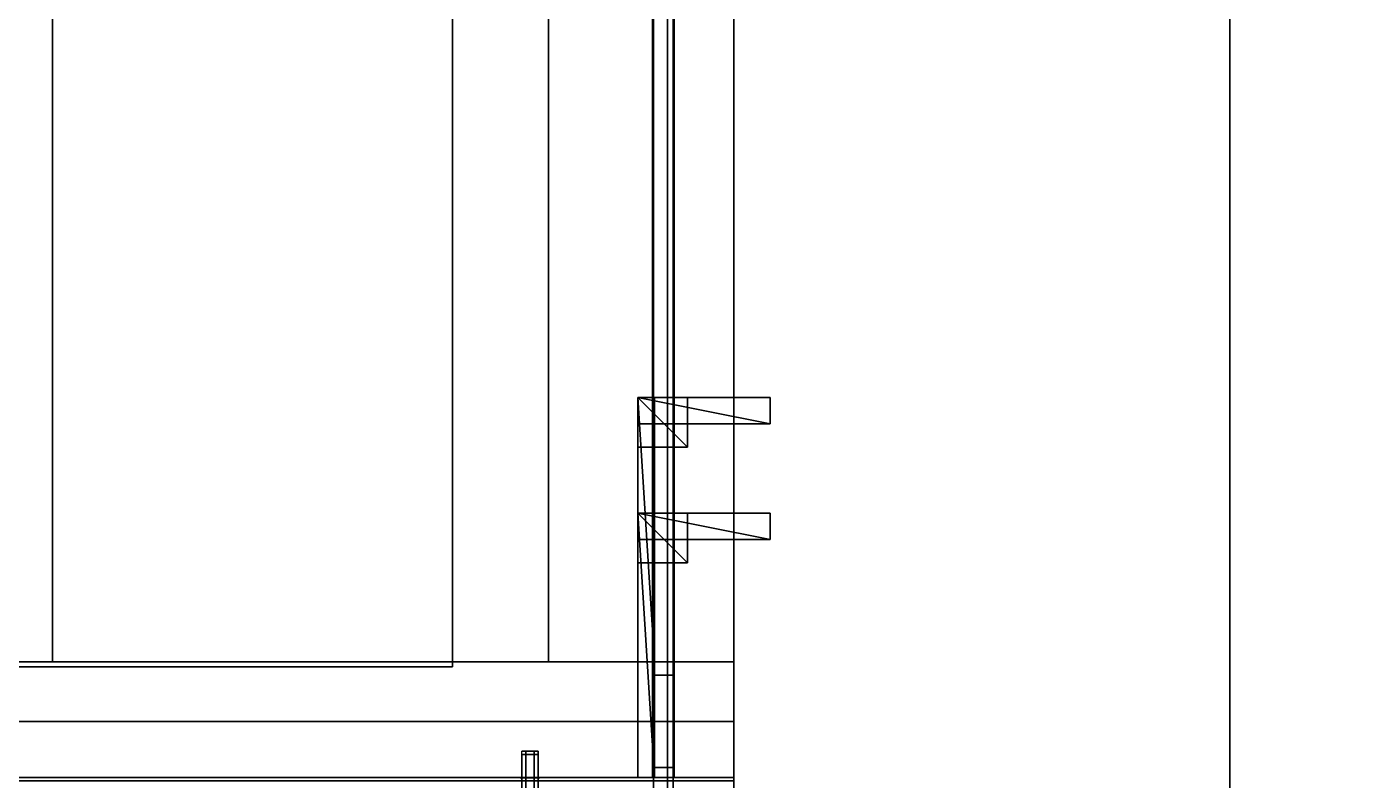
# Model space of a CAD drawing. Extents: x 0 to 4068, y -4475 to 0.
# Drawn here: x 1939.2 to 2343.7, y -2110.3 to -1882.3 of the extents above; entities that cross this region are included whole.
import ezdxf

# ---------------------------------------------------------------- set-up
doc = ezdxf.new("R2010")
doc.units = 0
for name, color, linetype in [('LAYER0', 7, 'CONTINUOUS'), ('LAYER413', 7, 'CONTINUOUS'), ('LAYER414', 2, 'CONTINUOUS'), ('LAYER415', 37, 'CONTINUOUS'), ('LAYER416', 253, 'CONTINUOUS'), ('LAYER417', 253, 'CONTINUOUS'), ('LAYER418', 253, 'CONTINUOUS'), ('LAYER419', 253, 'CONTINUOUS'), ('LAYER420', 253, 'CONTINUOUS'), ('LAYER421', 253, 'CONTINUOUS'), ('LAYER422', 7, 'CONTINUOUS'), ('LAYER433', 7, 'CONTINUOUS'), ('LAYER434', 7, 'CONTINUOUS'), ('LAYER435', 7, 'CONTINUOUS'), ('LAYER437', 7, 'CONTINUOUS'), ('LAYER446', 7, 'CONTINUOUS'), ('LAYER447', 7, 'CONTINUOUS'), ('LAYER465', 7, 'CONTINUOUS'), ('LAYER467', 7, 'CONTINUOUS'), ('LAYER477', 254, 'CONTINUOUS'), ('LAYER656', 7, 'CONTINUOUS'), ('LAYER657', 2, 'CONTINUOUS'), ('LAYER658', 7, 'CONTINUOUS'), ('LAYER659', 253, 'CONTINUOUS'), ('LAYER660', 253, 'CONTINUOUS'), ('LAYER661', 253, 'CONTINUOUS'), ('LAYER662', 253, 'CONTINUOUS'), ('LAYER663', 253, 'CONTINUOUS'), ('LAYER664', 253, 'CONTINUOUS'), ('LAYER665', 7, 'CONTINUOUS'), ('LAYER666', 253, 'CONTINUOUS'), ('LAYER667', 7, 'CONTINUOUS'), ('LAYER669', 253, 'CONTINUOUS'), ('LAYER686', 7, 'CONTINUOUS'), ('LAYER690', 254, 'CONTINUOUS'), ('LAYER821', 19, 'CONTINUOUS'), ('LAYER823', 19, 'CONTINUOUS')]:
    doc.layers.add(name, color=color, linetype=linetype)

msp = doc.modelspace()

# ---------------------------------------------------------------- linework, layer by layer
at = {"layer": 'LAYER0', "invisible_edges": 1}
for points in [[(4068, 0), (0, -4475), (0, 0), (4068, 0)], [(4068, -4475, 5), (0, 0, 5), (0, -4475, 5), (4068, -4475, 5)], [(0, 0, 5), (4068, -4475, 5), (4068, 0, 5), (0, 0, 5)], [(0, -4475), (4068, 0), (4068, -4475), (0, -4475)]]:
    msp.add_3dface(points, dxfattribs=at)
at = {"layer": 'LAYER413'}
for points, invisible_edges in [([(2303, 0, 5), (2153, -2886, 5), (2153, -150, 5), (2303, 0, 5)], 1), ([(2153, -2886, 5), (2303, 0, 5), (2303, -2754, 5), (2153, -2886, 5)], 1), ([(2153, -150, 2415), (2303, -2754, 2415), (2303, 0, 2415), (2153, -150, 2415)], 1), ([(2303, 0, 5), (2303, -2754, 2415), (2303, -2754, 5), (2303, 0, 5)], 1), ([(2303, -2754, 2415), (2303, 0, 5), (2303, 0, 2415), (2303, -2754, 2415)], 1), ([(2153, -150, 5), (2153, -2240.5, 722.5), (2153, -1694.5, 2070.5), (2153, -150, 5)], 7), ([(2153, -150, 5), (2153, -2300.5, 722.5), (2153, -2240.5, 722.5), (2153, -150, 5)], 5), ([(2153, -2886, 5), (2153, -2300.5, 722.5), (2153, -150, 5), (2153, -2886, 5)], 3), ([(2153, -1694.5, 2150.5), (2153, -2886, 2415), (2153, -150, 2415), (2153, -1694.5, 2150.5)], 5), ([(2303, -2754, 2415), (2153, -150, 2415), (2153, -2886, 2415), (2303, -2754, 2415)], 1), ([(2153, -1694.5, 2070.5), (2153, -2240.5, 722.5), (2153, -1694.5, 2150.5), (2153, -1694.5, 2070.5)], 3), ([(2153, -2240.5, 802.5), (2153, -1694.5, 2150.5), (2153, -2240.5, 722.5), (2153, -2240.5, 802.5)], 3), ([(2153, -2300.5, 802.5), (2153, -1694.5, 2150.5), (2153, -2240.5, 802.5), (2153, -2300.5, 802.5)], 3), ([(2153, -2641.5, 1111.5), (2153, -1694.5, 2150.5), (2153, -2300.5, 802.5), (2153, -2641.5, 1111.5)], 7), ([(2153, -2641.5, 1191.5), (2153, -1694.5, 2150.5), (2153, -2641.5, 1111.5), (2153, -2641.5, 1191.5)], 3), ([(2153, -2641.5, 1707.5), (2153, -1694.5, 2150.5), (2153, -2641.5, 1191.5), (2153, -2641.5, 1707.5)], 7), ([(2153, -2641.5, 1787.5), (2153, -1694.5, 2150.5), (2153, -2641.5, 1707.5), (2153, -2641.5, 1787.5)], 3), ([(2153, -2701.5, 1787.5), (2153, -1694.5, 2150.5), (2153, -2641.5, 1787.5), (2153, -2701.5, 1787.5)], 3), ([(2153, -2701.5, 1787.5), (2153, -2886, 2415), (2153, -1694.5, 2150.5), (2153, -2701.5, 1787.5)], 7)]:
    msp.add_3dface(points, dxfattribs=dict(at, invisible_edges=invisible_edges))
at = {"layer": 'LAYER414'}
for points in [[(2124, -2074.5, 832), (2129, -2074.5, 832), (2124, -1994.5, 832), (2124, -2074.5, 832)], [(2124, -1994.5, 832), (2129, -2074.5, 832), (2129, -1994.5, 832), (2124, -1994.5, 832)], [(2124, -1994.5, 832), (2129, -1994.5, 832), (2124, -1994.5, 809), (2124, -1994.5, 832)], [(2124, -1994.5, 809), (2129, -1994.5, 832), (2129, -1994.5, 809), (2124, -1994.5, 809)], [(2124, -2074.5, 832), (2124, -1994.5, 832), (2124, -2074.5, 809), (2124, -2074.5, 832)], [(2124, -2074.5, 809), (2124, -1994.5, 832), (2124, -1994.5, 809), (2124, -2074.5, 809)], [(2124, -2074.5, 809), (2124, -1994.5, 809), (2129, -2074.5, 809), (2124, -2074.5, 809)], [(2129, -2074.5, 809), (2124, -1994.5, 809), (2129, -1994.5, 809), (2129, -2074.5, 809)], [(2129, -2074.5, 809), (2129, -1994.5, 809), (2129, -2074.5, 832), (2129, -2074.5, 809)], [(2129, -2074.5, 832), (2129, -1994.5, 809), (2129, -1994.5, 832), (2129, -2074.5, 832)], [(2124, -2074.5, 809), (2129, -2074.5, 809), (2124, -2074.5, 832), (2124, -2074.5, 809)], [(2124, -2074.5, 832), (2129, -2074.5, 809), (2129, -2074.5, 832), (2124, -2074.5, 832)]]:
    msp.add_3dface(points, dxfattribs=at)
at = {"layer": 'LAYER415', "invisible_edges": 1}
for points in [[(2124, -1994.5, 809), (2124, -2074.5, 832), (2124, -1994.5, 832), (2124, -1994.5, 809)], [(2124, -2074.5, 832), (2124, -1994.5, 809), (2124, -2074.5, 809), (2124, -2074.5, 832)], [(2129, -1994.5, 832), (2124, -2074.5, 832), (2129, -2074.5, 832), (2129, -1994.5, 832)], [(2124, -2074.5, 832), (2129, -1994.5, 832), (2124, -1994.5, 832), (2124, -2074.5, 832)], [(2124, -1994.5, 809), (2129, -2074.5, 809), (2124, -2074.5, 809), (2124, -1994.5, 809)], [(2129, -2074.5, 809), (2124, -1994.5, 809), (2129, -1994.5, 809), (2129, -2074.5, 809)], [(2129, -1994.5, 832), (2124, -1994.5, 809), (2124, -1994.5, 832), (2129, -1994.5, 832)], [(2124, -1994.5, 809), (2129, -1994.5, 832), (2129, -1994.5, 809), (2124, -1994.5, 809)], [(2129, -2074.5, 809), (2129, -1994.5, 832), (2129, -2074.5, 832), (2129, -2074.5, 809)], [(2129, -1994.5, 832), (2129, -2074.5, 809), (2129, -1994.5, 809), (2129, -1994.5, 832)], [(2129, -2074.5, 809), (2124, -2074.5, 832), (2124, -2074.5, 809), (2129, -2074.5, 809)], [(2124, -2074.5, 832), (2129, -2074.5, 809), (2129, -2074.5, 832), (2124, -2074.5, 832)]]:
    msp.add_3dface(points, dxfattribs=at)
at = {"layer": 'LAYER416'}
for points in [[(2124, -2009.5, 832), (2139, -2009.5, 832), (2124, -1994.5, 832), (2124, -2009.5, 832)], [(2124, -1994.5, 832), (2139, -2009.5, 832), (2139, -1994.5, 832), (2124, -1994.5, 832)], [(2124, -1994.5, 832), (2139, -1994.5, 832), (2124, -1994.5, 817), (2124, -1994.5, 832)], [(2124, -1994.5, 817), (2139, -1994.5, 832), (2139, -1994.5, 817), (2124, -1994.5, 817)], [(2124, -2009.5, 832), (2124, -1994.5, 832), (2124, -2009.5, 817), (2124, -2009.5, 832)], [(2124, -2009.5, 817), (2124, -1994.5, 832), (2124, -1994.5, 817), (2124, -2009.5, 817)], [(2124, -2009.5, 817), (2124, -1994.5, 817), (2139, -2009.5, 817), (2124, -2009.5, 817)], [(2139, -2009.5, 817), (2124, -1994.5, 817), (2139, -1994.5, 817), (2139, -2009.5, 817)], [(2139, -2009.5, 817), (2139, -1994.5, 817), (2139, -2009.5, 832), (2139, -2009.5, 817)], [(2139, -2009.5, 832), (2139, -1994.5, 817), (2139, -1994.5, 832), (2139, -2009.5, 832)], [(2124, -2009.5, 817), (2139, -2009.5, 817), (2124, -2009.5, 832), (2124, -2009.5, 817)], [(2124, -2009.5, 832), (2139, -2009.5, 817), (2139, -2009.5, 832), (2124, -2009.5, 832)]]:
    msp.add_3dface(points, dxfattribs=at)
at = {"layer": 'LAYER417'}
for points in [[(2124, -2009.5, 832), (2139, -2009.5, 832), (2124, -1994.5, 832), (2124, -2009.5, 832)], [(2124, -1994.5, 832), (2139, -2009.5, 832), (2139, -1994.5, 832), (2124, -1994.5, 832)], [(2124, -1994.5, 832), (2139, -1994.5, 832), (2124, -1994.5, 817), (2124, -1994.5, 832)], [(2124, -1994.5, 817), (2139, -1994.5, 832), (2139, -1994.5, 817), (2124, -1994.5, 817)], [(2124, -2009.5, 832), (2124, -1994.5, 832), (2124, -2009.5, 817), (2124, -2009.5, 832)], [(2124, -2009.5, 817), (2124, -1994.5, 832), (2124, -1994.5, 817), (2124, -2009.5, 817)], [(2124, -2009.5, 817), (2124, -1994.5, 817), (2139, -2009.5, 817), (2124, -2009.5, 817)], [(2139, -2009.5, 817), (2124, -1994.5, 817), (2139, -1994.5, 817), (2139, -2009.5, 817)], [(2139, -2009.5, 817), (2139, -1994.5, 817), (2139, -2009.5, 832), (2139, -2009.5, 817)], [(2139, -2009.5, 832), (2139, -1994.5, 817), (2139, -1994.5, 832), (2139, -2009.5, 832)], [(2124, -2009.5, 817), (2139, -2009.5, 817), (2124, -2009.5, 832), (2124, -2009.5, 817)], [(2124, -2009.5, 832), (2139, -2009.5, 817), (2139, -2009.5, 832), (2124, -2009.5, 832)]]:
    msp.add_3dface(points, dxfattribs=at)
at = {"layer": 'LAYER418'}
for points in [[(2124, -2009.5, 832), (2139, -2009.5, 832), (2124, -1994.5, 832), (2124, -2009.5, 832)], [(2124, -1994.5, 832), (2139, -2009.5, 832), (2139, -1994.5, 832), (2124, -1994.5, 832)], [(2124, -1994.5, 832), (2139, -1994.5, 832), (2124, -1994.5, 817), (2124, -1994.5, 832)], [(2124, -1994.5, 817), (2139, -1994.5, 832), (2139, -1994.5, 817), (2124, -1994.5, 817)], [(2124, -2009.5, 832), (2124, -1994.5, 832), (2124, -2009.5, 817), (2124, -2009.5, 832)], [(2124, -2009.5, 817), (2124, -1994.5, 832), (2124, -1994.5, 817), (2124, -2009.5, 817)], [(2124, -2009.5, 817), (2124, -1994.5, 817), (2139, -2009.5, 817), (2124, -2009.5, 817)], [(2139, -2009.5, 817), (2124, -1994.5, 817), (2139, -1994.5, 817), (2139, -2009.5, 817)], [(2139, -2009.5, 817), (2139, -1994.5, 817), (2139, -2009.5, 832), (2139, -2009.5, 817)], [(2139, -2009.5, 832), (2139, -1994.5, 817), (2139, -1994.5, 832), (2139, -2009.5, 832)], [(2124, -2009.5, 817), (2139, -2009.5, 817), (2124, -2009.5, 832), (2124, -2009.5, 817)], [(2124, -2009.5, 832), (2139, -2009.5, 817), (2139, -2009.5, 832), (2124, -2009.5, 832)]]:
    msp.add_3dface(points, dxfattribs=at)
at = {"layer": 'LAYER419'}
for points in [[(2124, -2009.5, 832), (2139, -2009.5, 832), (2124, -1994.5, 832), (2124, -2009.5, 832)], [(2124, -1994.5, 832), (2139, -2009.5, 832), (2139, -1994.5, 832), (2124, -1994.5, 832)], [(2124, -1994.5, 832), (2139, -1994.5, 832), (2124, -1994.5, 817), (2124, -1994.5, 832)], [(2124, -1994.5, 817), (2139, -1994.5, 832), (2139, -1994.5, 817), (2124, -1994.5, 817)], [(2124, -2009.5, 832), (2124, -1994.5, 832), (2124, -2009.5, 817), (2124, -2009.5, 832)], [(2124, -2009.5, 817), (2124, -1994.5, 832), (2124, -1994.5, 817), (2124, -2009.5, 817)], [(2124, -2009.5, 817), (2124, -1994.5, 817), (2139, -2009.5, 817), (2124, -2009.5, 817)], [(2139, -2009.5, 817), (2124, -1994.5, 817), (2139, -1994.5, 817), (2139, -2009.5, 817)], [(2139, -2009.5, 817), (2139, -1994.5, 817), (2139, -2009.5, 832), (2139, -2009.5, 817)], [(2139, -2009.5, 832), (2139, -1994.5, 817), (2139, -1994.5, 832), (2139, -2009.5, 832)], [(2124, -2009.5, 817), (2139, -2009.5, 817), (2124, -2009.5, 832), (2124, -2009.5, 817)], [(2124, -2009.5, 832), (2139, -2009.5, 817), (2139, -2009.5, 832), (2124, -2009.5, 832)]]:
    msp.add_3dface(points, dxfattribs=at)
at = {"layer": 'LAYER420'}
for points in [[(2124, -2002.5, 832), (2164, -2002.5, 832), (2124, -1994.5, 832), (2124, -2002.5, 832)], [(2124, -1994.5, 832), (2164, -2002.5, 832), (2164, -1994.5, 832), (2124, -1994.5, 832)], [(2124, -1994.5, 832), (2164, -1994.5, 832), (2124, -1994.5, 824), (2124, -1994.5, 832)], [(2124, -1994.5, 824), (2164, -1994.5, 832), (2164, -1994.5, 824), (2124, -1994.5, 824)], [(2124, -2002.5, 832), (2124, -1994.5, 832), (2124, -2002.5, 824), (2124, -2002.5, 832)], [(2124, -2002.5, 824), (2124, -1994.5, 832), (2124, -1994.5, 824), (2124, -2002.5, 824)], [(2124, -2002.5, 824), (2124, -1994.5, 824), (2164, -2002.5, 824), (2124, -2002.5, 824)], [(2164, -2002.5, 824), (2124, -1994.5, 824), (2164, -1994.5, 824), (2164, -2002.5, 824)], [(2164, -2002.5, 824), (2164, -1994.5, 824), (2164, -2002.5, 832), (2164, -2002.5, 824)], [(2164, -2002.5, 832), (2164, -1994.5, 824), (2164, -1994.5, 832), (2164, -2002.5, 832)], [(2124, -2002.5, 824), (2164, -2002.5, 824), (2124, -2002.5, 832), (2124, -2002.5, 824)], [(2124, -2002.5, 832), (2164, -2002.5, 824), (2164, -2002.5, 832), (2124, -2002.5, 832)]]:
    msp.add_3dface(points, dxfattribs=at)
at = {"layer": 'LAYER421'}
for points in [[(2124, -2074.5, 832), (2129, -2074.5, 832), (2124, -1994.5, 832), (2124, -2074.5, 832)], [(2124, -1994.5, 832), (2129, -2074.5, 832), (2129, -1994.5, 832), (2124, -1994.5, 832)], [(2124, -1994.5, 832), (2129, -1994.5, 832), (2124, -1994.5, 816), (2124, -1994.5, 832)], [(2124, -1994.5, 816), (2129, -1994.5, 832), (2129, -1994.5, 816), (2124, -1994.5, 816)], [(2124, -2074.5, 832), (2124, -1994.5, 832), (2124, -2074.5, 816), (2124, -2074.5, 832)], [(2124, -2074.5, 816), (2124, -1994.5, 832), (2124, -1994.5, 816), (2124, -2074.5, 816)], [(2124, -2074.5, 816), (2124, -1994.5, 816), (2129, -2074.5, 816), (2124, -2074.5, 816)], [(2129, -2074.5, 816), (2124, -1994.5, 816), (2129, -1994.5, 816), (2129, -2074.5, 816)], [(2129, -2074.5, 816), (2129, -1994.5, 816), (2129, -2074.5, 832), (2129, -2074.5, 816)], [(2129, -2074.5, 832), (2129, -1994.5, 816), (2129, -1994.5, 832), (2129, -2074.5, 832)], [(2124, -2074.5, 816), (2129, -2074.5, 816), (2124, -2074.5, 832), (2124, -2074.5, 816)], [(2124, -2074.5, 832), (2129, -2074.5, 816), (2129, -2074.5, 832), (2124, -2074.5, 832)]]:
    msp.add_3dface(points, dxfattribs=at)
at = {"layer": 'LAYER422', "invisible_edges": 1}
for points in [[(2153, -2074.5, 154), (1617, -1330.5, 154), (2153, -1330.5, 154), (2153, -2074.5, 154)], [(1617, -1330.5, 154), (2153, -2074.5, 154), (1617, -2074.5, 154), (1617, -1330.5, 154)], [(1617, -2074.5, 172), (2153, -1330.5, 172), (1617, -1330.5, 172), (1617, -2074.5, 172)], [(2153, -1330.5, 172), (1617, -2074.5, 172), (2153, -2074.5, 172), (2153, -1330.5, 172)], [(2153, -1330.5, 172), (2153, -2074.5, 154), (2153, -1330.5, 154), (2153, -1330.5, 172)], [(2153, -2074.5, 154), (2153, -1330.5, 172), (2153, -2074.5, 172), (2153, -2074.5, 154)], [(2153, -2074.5, 154), (1617, -2074.5, 172), (1617, -2074.5, 154), (2153, -2074.5, 154)], [(1617, -2074.5, 172), (2153, -2074.5, 154), (2153, -2074.5, 172), (1617, -2074.5, 172)]]:
    msp.add_3dface(points, dxfattribs=at)
at = {"layer": 'LAYER433', "invisible_edges": 1}
for points in [[(2097, -1330.5, 233), (1947, -2074.5, 233), (2097, -2074.5, 233), (2097, -1330.5, 233)], [(1947, -2074.5, 233), (2097, -1330.5, 233), (1947, -1330.5, 233), (1947, -2074.5, 233)], [(1947, -1330.5, 215), (1947, -2074.5, 233), (1947, -1330.5, 233), (1947, -1330.5, 215)], [(1947, -2074.5, 233), (1947, -1330.5, 215), (1947, -2074.5, 215), (1947, -2074.5, 233)], [(1947, -1330.5, 215), (2097, -2074.5, 215), (1947, -2074.5, 215), (1947, -1330.5, 215)], [(2097, -2074.5, 215), (1947, -1330.5, 215), (2097, -1330.5, 215), (2097, -2074.5, 215)], [(2097, -2074.5, 215), (2097, -1330.5, 233), (2097, -2074.5, 233), (2097, -2074.5, 215)], [(2097, -1330.5, 233), (2097, -2074.5, 215), (2097, -1330.5, 215), (2097, -1330.5, 233)], [(2097, -2074.5, 215), (1947, -2074.5, 233), (1947, -2074.5, 215), (2097, -2074.5, 215)], [(1947, -2074.5, 233), (2097, -2074.5, 215), (2097, -2074.5, 233), (1947, -2074.5, 233)]]:
    msp.add_3dface(points, dxfattribs=at)
at = {"layer": 'LAYER434', "invisible_edges": 1}
for points in [[(2097, -1330.5, 215), (1947, -2074.5, 215), (2097, -2074.5, 215), (2097, -1330.5, 215)], [(1947, -2074.5, 215), (2097, -1330.5, 215), (1947, -1330.5, 215), (1947, -2074.5, 215)], [(1947, -1330.5, 197), (1947, -2074.5, 215), (1947, -1330.5, 215), (1947, -1330.5, 197)], [(1947, -2074.5, 215), (1947, -1330.5, 197), (1947, -2074.5, 197), (1947, -2074.5, 215)], [(1947, -1330.5, 197), (2097, -2074.5, 197), (1947, -2074.5, 197), (1947, -1330.5, 197)], [(2097, -2074.5, 197), (1947, -1330.5, 197), (2097, -1330.5, 197), (2097, -2074.5, 197)], [(2097, -2074.5, 197), (2097, -1330.5, 215), (2097, -2074.5, 215), (2097, -2074.5, 197)], [(2097, -1330.5, 215), (2097, -2074.5, 197), (2097, -1330.5, 197), (2097, -1330.5, 215)], [(2097, -2074.5, 197), (1947, -2074.5, 215), (1947, -2074.5, 197), (2097, -2074.5, 197)], [(1947, -2074.5, 215), (2097, -2074.5, 197), (2097, -2074.5, 215), (1947, -2074.5, 215)]]:
    msp.add_3dface(points, dxfattribs=at)
at = {"layer": 'LAYER435', "invisible_edges": 1}
for points in [[(2097, -1330.5, 251), (1947, -2074.5, 251), (2097, -2074.5, 251), (2097, -1330.5, 251)], [(1947, -2074.5, 251), (2097, -1330.5, 251), (1947, -1330.5, 251), (1947, -2074.5, 251)], [(1947, -1330.5, 233), (1947, -2074.5, 251), (1947, -1330.5, 251), (1947, -1330.5, 233)], [(1947, -2074.5, 251), (1947, -1330.5, 233), (1947, -2074.5, 233), (1947, -2074.5, 251)], [(1947, -1330.5, 233), (2097, -2074.5, 233), (1947, -2074.5, 233), (1947, -1330.5, 233)], [(2097, -2074.5, 233), (1947, -1330.5, 233), (2097, -1330.5, 233), (2097, -2074.5, 233)], [(2097, -2074.5, 233), (2097, -1330.5, 251), (2097, -2074.5, 251), (2097, -2074.5, 233)], [(2097, -1330.5, 251), (2097, -2074.5, 233), (2097, -1330.5, 233), (2097, -1330.5, 251)], [(2097, -2074.5, 233), (1947, -2074.5, 251), (1947, -2074.5, 233), (2097, -2074.5, 233)], [(1947, -2074.5, 251), (2097, -2074.5, 233), (2097, -2074.5, 251), (1947, -2074.5, 251)]]:
    msp.add_3dface(points, dxfattribs=at)
at = {"layer": 'LAYER437', "invisible_edges": 1}
for points in [[(2153, -2074.5, 153), (1617, -2074.5, 873), (2153, -2074.5, 873), (2153, -2074.5, 153)], [(1617, -2074.5, 873), (2153, -2074.5, 153), (1617, -2074.5, 153), (1617, -2074.5, 873)], [(2153, -2074.5, 153), (1617, -2092.5, 153), (1617, -2074.5, 153), (2153, -2074.5, 153)], [(1617, -2092.5, 153), (2153, -2074.5, 153), (2153, -2092.5, 153), (1617, -2092.5, 153)], [(2153, -2092.5, 873), (1617, -2074.5, 873), (1617, -2092.5, 873), (2153, -2092.5, 873)], [(1617, -2074.5, 873), (2153, -2092.5, 873), (2153, -2074.5, 873), (1617, -2074.5, 873)], [(2153, -2092.5, 873), (2153, -2074.5, 153), (2153, -2074.5, 873), (2153, -2092.5, 873)], [(2153, -2074.5, 153), (2153, -2092.5, 873), (2153, -2092.5, 153), (2153, -2074.5, 153)], [(1617, -2092.5, 153), (2153, -2092.5, 873), (1617, -2092.5, 873), (1617, -2092.5, 153)], [(2153, -2092.5, 873), (1617, -2092.5, 153), (2153, -2092.5, 153), (2153, -2092.5, 873)]]:
    msp.add_3dface(points, dxfattribs=at)
at = {"layer": 'LAYER446', "invisible_edges": 1}
for points in [[(2135, -1330.5, 872.5), (2153, -2074.5, 872.5), (2153, -1330.5, 872.5), (2135, -1330.5, 872.5)], [(2153, -2074.5, 872.5), (2135, -1330.5, 872.5), (2135, -2074.5, 872.5), (2153, -2074.5, 872.5)], [(2135, -2074.5, 752.5), (2153, -1330.5, 752.5), (2153, -2074.5, 752.5), (2135, -2074.5, 752.5)], [(2153, -1330.5, 752.5), (2135, -2074.5, 752.5), (2135, -1330.5, 752.5), (2153, -1330.5, 752.5)], [(2135, -1330.5, 872.5), (2135, -2074.5, 752.5), (2135, -2074.5, 872.5), (2135, -1330.5, 872.5)], [(2135, -2074.5, 752.5), (2135, -1330.5, 872.5), (2135, -1330.5, 752.5), (2135, -2074.5, 752.5)], [(2153, -1330.5, 752.5), (2153, -2074.5, 872.5), (2153, -2074.5, 752.5), (2153, -1330.5, 752.5)], [(2153, -2074.5, 872.5), (2153, -1330.5, 752.5), (2153, -1330.5, 872.5), (2153, -2074.5, 872.5)], [(2135, -2074.5, 752.5), (2153, -2074.5, 872.5), (2135, -2074.5, 872.5), (2135, -2074.5, 752.5)], [(2153, -2074.5, 872.5), (2135, -2074.5, 752.5), (2153, -2074.5, 752.5), (2153, -2074.5, 872.5)]]:
    msp.add_3dface(points, dxfattribs=at)
at = {"layer": 'LAYER447', "invisible_edges": 1}
for points in [[(2128.7, -1326.5, 872.5), (2134.7, -2078.5, 872.5), (2134.7, -1326.5, 872.5), (2128.7, -1326.5, 872.5)], [(2134.7, -2078.5, 872.5), (2128.7, -1326.5, 872.5), (2128.7, -2078.5, 872.5), (2134.7, -2078.5, 872.5)], [(2128.7, -2078.5, 168), (2134.7, -1326.5, 168), (2134.7, -2078.5, 168), (2128.7, -2078.5, 168)], [(2134.7, -1326.5, 168), (2128.7, -2078.5, 168), (2128.7, -1326.5, 168), (2134.7, -1326.5, 168)], [(2128.7, -1326.5, 872.5), (2128.7, -2078.5, 168), (2128.7, -2078.5, 872.5), (2128.7, -1326.5, 872.5)], [(2128.7, -2078.5, 168), (2128.7, -1326.5, 872.5), (2128.7, -1326.5, 168), (2128.7, -2078.5, 168)], [(2134.7, -1326.5, 168), (2134.7, -2078.5, 872.5), (2134.7, -2078.5, 168), (2134.7, -1326.5, 168)], [(2134.7, -2078.5, 872.5), (2134.7, -1326.5, 168), (2134.7, -1326.5, 872.5), (2134.7, -2078.5, 872.5)], [(2128.7, -2078.5, 168), (2134.7, -2078.5, 872.5), (2128.7, -2078.5, 872.5), (2128.7, -2078.5, 168)], [(2134.7, -2078.5, 872.5), (2128.7, -2078.5, 168), (2134.7, -2078.5, 168), (2134.7, -2078.5, 872.5)]]:
    msp.add_3dface(points, dxfattribs=at)
at = {"layer": 'LAYER465', "invisible_edges": 1}
for points in [[(2153, -2092.5, 153), (1617, -2110.5, 153), (1617, -2092.5, 153), (2153, -2092.5, 153)], [(1617, -2110.5, 153), (2153, -2092.5, 153), (2153, -2110.5, 153), (1617, -2110.5, 153)], [(2153, -2110.5, 873), (1617, -2092.5, 873), (1617, -2110.5, 873), (2153, -2110.5, 873)], [(1617, -2092.5, 873), (2153, -2110.5, 873), (2153, -2092.5, 873), (1617, -2092.5, 873)], [(1617, -2092.5, 873), (2153, -2092.5, 153), (1617, -2092.5, 153), (1617, -2092.5, 873)], [(2153, -2092.5, 153), (1617, -2092.5, 873), (2153, -2092.5, 873), (2153, -2092.5, 153)], [(2153, -2092.5, 153), (2153, -2110.5, 873), (2153, -2110.5, 153), (2153, -2092.5, 153)], [(2153, -2110.5, 873), (2153, -2092.5, 153), (2153, -2092.5, 873), (2153, -2110.5, 873)]]:
    msp.add_3dface(points, dxfattribs=at)
at = {"layer": 'LAYER467', "invisible_edges": 1}
for points in [[(2128.7, -2106.5, 872.5), (2134.7, -2378.5, 872.5), (2134.7, -2106.5, 872.5), (2128.7, -2106.5, 872.5)], [(2134.7, -2378.5, 872.5), (2128.7, -2106.5, 872.5), (2128.7, -2378.5, 872.5), (2134.7, -2378.5, 872.5)], [(2134.7, -2106.5, 168), (2128.7, -2106.5, 872.5), (2134.7, -2106.5, 872.5), (2134.7, -2106.5, 168)], [(2128.7, -2106.5, 872.5), (2134.7, -2106.5, 168), (2128.7, -2106.5, 168), (2128.7, -2106.5, 872.5)], [(2128.7, -2378.5, 168), (2134.7, -2106.5, 168), (2134.7, -2378.5, 168), (2128.7, -2378.5, 168)], [(2134.7, -2106.5, 168), (2128.7, -2378.5, 168), (2128.7, -2106.5, 168), (2134.7, -2106.5, 168)], [(2128.7, -2106.5, 872.5), (2128.7, -2378.5, 168), (2128.7, -2378.5, 872.5), (2128.7, -2106.5, 872.5)], [(2128.7, -2378.5, 168), (2128.7, -2106.5, 872.5), (2128.7, -2106.5, 168), (2128.7, -2378.5, 168)], [(2134.7, -2106.5, 168), (2134.7, -2378.5, 872.5), (2134.7, -2378.5, 168), (2134.7, -2106.5, 168)], [(2134.7, -2378.5, 872.5), (2134.7, -2106.5, 168), (2134.7, -2106.5, 872.5), (2134.7, -2378.5, 872.5)]]:
    msp.add_3dface(points, dxfattribs=at)
at = {"layer": 'LAYER477'}
for points in [[(2088.9, -2102.5, 501.5), (2093.9, -2102.5, 501.5), (2092.65, -2102.5, 503.665), (2090.15, -2102.5, 503.665)], [(2088.9, -2102.5, 501.5), (2090.15, -2102.5, 499.335), (2092.65, -2102.5, 499.335), (2093.9, -2102.5, 501.5)]]:
    msp.add_3dface(points, dxfattribs=at)
at = {"layer": 'LAYER656', "invisible_edges": 1}
for points in [[(2135, -2109.5, 2226), (2153, -1295.5, 2226), (2153, -2109.5, 2226), (2135, -2109.5, 2226)], [(2153, -1295.5, 2226), (2135, -2109.5, 2226), (2135, -1295.5, 2226), (2153, -1295.5, 2226)], [(2135, -1295.5, 2346), (2153, -2109.5, 2346), (2153, -1295.5, 2346), (2135, -1295.5, 2346)], [(2153, -2109.5, 2346), (2135, -1295.5, 2346), (2135, -2109.5, 2346), (2153, -2109.5, 2346)], [(2135, -2109.5, 2226), (2135, -1295.5, 2346), (2135, -1295.5, 2226), (2135, -2109.5, 2226)], [(2135, -1295.5, 2346), (2135, -2109.5, 2226), (2135, -2109.5, 2346), (2135, -1295.5, 2346)], [(2153, -2109.5, 2346), (2153, -1295.5, 2226), (2153, -1295.5, 2346), (2153, -2109.5, 2346)], [(2153, -1295.5, 2226), (2153, -2109.5, 2346), (2153, -2109.5, 2226), (2153, -1295.5, 2226)], [(2153, -2109.5, 2346), (2135, -2109.5, 2226), (2153, -2109.5, 2226), (2153, -2109.5, 2346)], [(2135, -2109.5, 2226), (2153, -2109.5, 2346), (2135, -2109.5, 2346), (2135, -2109.5, 2226)]]:
    msp.add_3dface(points, dxfattribs=at)
at = {"layer": 'LAYER657'}
for points in [[(2124, -2109.5, 2323), (2129, -2109.5, 2323), (2124, -2029.5, 2323), (2124, -2109.5, 2323)], [(2124, -2029.5, 2323), (2129, -2109.5, 2323), (2129, -2029.5, 2323), (2124, -2029.5, 2323)], [(2124, -2029.5, 2323), (2129, -2029.5, 2323), (2124, -2029.5, 2300), (2124, -2029.5, 2323)], [(2124, -2029.5, 2300), (2129, -2029.5, 2323), (2129, -2029.5, 2300), (2124, -2029.5, 2300)], [(2124, -2109.5, 2323), (2124, -2029.5, 2323), (2124, -2109.5, 2300), (2124, -2109.5, 2323)], [(2124, -2109.5, 2300), (2124, -2029.5, 2323), (2124, -2029.5, 2300), (2124, -2109.5, 2300)], [(2124, -2109.5, 2300), (2124, -2029.5, 2300), (2129, -2109.5, 2300), (2124, -2109.5, 2300)], [(2129, -2109.5, 2300), (2124, -2029.5, 2300), (2129, -2029.5, 2300), (2129, -2109.5, 2300)], [(2129, -2109.5, 2300), (2129, -2029.5, 2300), (2129, -2109.5, 2323), (2129, -2109.5, 2300)], [(2129, -2109.5, 2323), (2129, -2029.5, 2300), (2129, -2029.5, 2323), (2129, -2109.5, 2323)], [(2124, -2109.5, 2300), (2129, -2109.5, 2300), (2124, -2109.5, 2323), (2124, -2109.5, 2300)], [(2124, -2109.5, 2323), (2129, -2109.5, 2300), (2129, -2109.5, 2323), (2124, -2109.5, 2323)]]:
    msp.add_3dface(points, dxfattribs=at)
at = {"layer": 'LAYER658', "invisible_edges": 1}
for points in [[(2124, -2029.5, 2300), (2124, -2109.5, 2323), (2124, -2029.5, 2323), (2124, -2029.5, 2300)], [(2124, -2109.5, 2323), (2124, -2029.5, 2300), (2124, -2109.5, 2300), (2124, -2109.5, 2323)], [(2129, -2029.5, 2323), (2124, -2109.5, 2323), (2129, -2109.5, 2323), (2129, -2029.5, 2323)], [(2124, -2109.5, 2323), (2129, -2029.5, 2323), (2124, -2029.5, 2323), (2124, -2109.5, 2323)], [(2124, -2029.5, 2300), (2129, -2109.5, 2300), (2124, -2109.5, 2300), (2124, -2029.5, 2300)], [(2129, -2109.5, 2300), (2124, -2029.5, 2300), (2129, -2029.5, 2300), (2129, -2109.5, 2300)], [(2129, -2029.5, 2323), (2124, -2029.5, 2300), (2124, -2029.5, 2323), (2129, -2029.5, 2323)], [(2124, -2029.5, 2300), (2129, -2029.5, 2323), (2129, -2029.5, 2300), (2124, -2029.5, 2300)], [(2129, -2109.5, 2300), (2129, -2029.5, 2323), (2129, -2109.5, 2323), (2129, -2109.5, 2300)], [(2129, -2029.5, 2323), (2129, -2109.5, 2300), (2129, -2029.5, 2300), (2129, -2029.5, 2323)], [(2129, -2109.5, 2300), (2124, -2109.5, 2323), (2124, -2109.5, 2300), (2129, -2109.5, 2300)], [(2124, -2109.5, 2323), (2129, -2109.5, 2300), (2129, -2109.5, 2323), (2124, -2109.5, 2323)]]:
    msp.add_3dface(points, dxfattribs=at)
at = {"layer": 'LAYER659'}
for points in [[(2124, -2044.5, 2323), (2139, -2044.5, 2323), (2124, -2029.5, 2323), (2124, -2044.5, 2323)], [(2124, -2029.5, 2323), (2139, -2044.5, 2323), (2139, -2029.5, 2323), (2124, -2029.5, 2323)], [(2124, -2029.5, 2323), (2139, -2029.5, 2323), (2124, -2029.5, 2308), (2124, -2029.5, 2323)], [(2124, -2029.5, 2308), (2139, -2029.5, 2323), (2139, -2029.5, 2308), (2124, -2029.5, 2308)], [(2124, -2044.5, 2323), (2124, -2029.5, 2323), (2124, -2044.5, 2308), (2124, -2044.5, 2323)], [(2124, -2044.5, 2308), (2124, -2029.5, 2323), (2124, -2029.5, 2308), (2124, -2044.5, 2308)], [(2124, -2044.5, 2308), (2124, -2029.5, 2308), (2139, -2044.5, 2308), (2124, -2044.5, 2308)], [(2139, -2044.5, 2308), (2124, -2029.5, 2308), (2139, -2029.5, 2308), (2139, -2044.5, 2308)], [(2139, -2044.5, 2308), (2139, -2029.5, 2308), (2139, -2044.5, 2323), (2139, -2044.5, 2308)], [(2139, -2044.5, 2323), (2139, -2029.5, 2308), (2139, -2029.5, 2323), (2139, -2044.5, 2323)], [(2124, -2044.5, 2308), (2139, -2044.5, 2308), (2124, -2044.5, 2323), (2124, -2044.5, 2308)], [(2124, -2044.5, 2323), (2139, -2044.5, 2308), (2139, -2044.5, 2323), (2124, -2044.5, 2323)]]:
    msp.add_3dface(points, dxfattribs=at)
at = {"layer": 'LAYER660'}
for points in [[(2124, -2044.5, 2323), (2139, -2044.5, 2323), (2124, -2029.5, 2323), (2124, -2044.5, 2323)], [(2124, -2029.5, 2323), (2139, -2044.5, 2323), (2139, -2029.5, 2323), (2124, -2029.5, 2323)], [(2124, -2029.5, 2323), (2139, -2029.5, 2323), (2124, -2029.5, 2308), (2124, -2029.5, 2323)], [(2124, -2029.5, 2308), (2139, -2029.5, 2323), (2139, -2029.5, 2308), (2124, -2029.5, 2308)], [(2124, -2044.5, 2323), (2124, -2029.5, 2323), (2124, -2044.5, 2308), (2124, -2044.5, 2323)], [(2124, -2044.5, 2308), (2124, -2029.5, 2323), (2124, -2029.5, 2308), (2124, -2044.5, 2308)], [(2124, -2044.5, 2308), (2124, -2029.5, 2308), (2139, -2044.5, 2308), (2124, -2044.5, 2308)], [(2139, -2044.5, 2308), (2124, -2029.5, 2308), (2139, -2029.5, 2308), (2139, -2044.5, 2308)], [(2139, -2044.5, 2308), (2139, -2029.5, 2308), (2139, -2044.5, 2323), (2139, -2044.5, 2308)], [(2139, -2044.5, 2323), (2139, -2029.5, 2308), (2139, -2029.5, 2323), (2139, -2044.5, 2323)], [(2124, -2044.5, 2308), (2139, -2044.5, 2308), (2124, -2044.5, 2323), (2124, -2044.5, 2308)], [(2124, -2044.5, 2323), (2139, -2044.5, 2308), (2139, -2044.5, 2323), (2124, -2044.5, 2323)]]:
    msp.add_3dface(points, dxfattribs=at)
at = {"layer": 'LAYER661'}
for points in [[(2124, -2044.5, 2323), (2139, -2044.5, 2323), (2124, -2029.5, 2323), (2124, -2044.5, 2323)], [(2124, -2029.5, 2323), (2139, -2044.5, 2323), (2139, -2029.5, 2323), (2124, -2029.5, 2323)], [(2124, -2029.5, 2323), (2139, -2029.5, 2323), (2124, -2029.5, 2308), (2124, -2029.5, 2323)], [(2124, -2029.5, 2308), (2139, -2029.5, 2323), (2139, -2029.5, 2308), (2124, -2029.5, 2308)], [(2124, -2044.5, 2323), (2124, -2029.5, 2323), (2124, -2044.5, 2308), (2124, -2044.5, 2323)], [(2124, -2044.5, 2308), (2124, -2029.5, 2323), (2124, -2029.5, 2308), (2124, -2044.5, 2308)], [(2124, -2044.5, 2308), (2124, -2029.5, 2308), (2139, -2044.5, 2308), (2124, -2044.5, 2308)], [(2139, -2044.5, 2308), (2124, -2029.5, 2308), (2139, -2029.5, 2308), (2139, -2044.5, 2308)], [(2139, -2044.5, 2308), (2139, -2029.5, 2308), (2139, -2044.5, 2323), (2139, -2044.5, 2308)], [(2139, -2044.5, 2323), (2139, -2029.5, 2308), (2139, -2029.5, 2323), (2139, -2044.5, 2323)], [(2124, -2044.5, 2308), (2139, -2044.5, 2308), (2124, -2044.5, 2323), (2124, -2044.5, 2308)], [(2124, -2044.5, 2323), (2139, -2044.5, 2308), (2139, -2044.5, 2323), (2124, -2044.5, 2323)]]:
    msp.add_3dface(points, dxfattribs=at)
at = {"layer": 'LAYER662'}
for points in [[(2124, -2044.5, 2323), (2139, -2044.5, 2323), (2124, -2029.5, 2323), (2124, -2044.5, 2323)], [(2124, -2029.5, 2323), (2139, -2044.5, 2323), (2139, -2029.5, 2323), (2124, -2029.5, 2323)], [(2124, -2029.5, 2323), (2139, -2029.5, 2323), (2124, -2029.5, 2308), (2124, -2029.5, 2323)], [(2124, -2029.5, 2308), (2139, -2029.5, 2323), (2139, -2029.5, 2308), (2124, -2029.5, 2308)], [(2124, -2044.5, 2323), (2124, -2029.5, 2323), (2124, -2044.5, 2308), (2124, -2044.5, 2323)], [(2124, -2044.5, 2308), (2124, -2029.5, 2323), (2124, -2029.5, 2308), (2124, -2044.5, 2308)], [(2124, -2044.5, 2308), (2124, -2029.5, 2308), (2139, -2044.5, 2308), (2124, -2044.5, 2308)], [(2139, -2044.5, 2308), (2124, -2029.5, 2308), (2139, -2029.5, 2308), (2139, -2044.5, 2308)], [(2139, -2044.5, 2308), (2139, -2029.5, 2308), (2139, -2044.5, 2323), (2139, -2044.5, 2308)], [(2139, -2044.5, 2323), (2139, -2029.5, 2308), (2139, -2029.5, 2323), (2139, -2044.5, 2323)], [(2124, -2044.5, 2308), (2139, -2044.5, 2308), (2124, -2044.5, 2323), (2124, -2044.5, 2308)], [(2124, -2044.5, 2323), (2139, -2044.5, 2308), (2139, -2044.5, 2323), (2124, -2044.5, 2323)]]:
    msp.add_3dface(points, dxfattribs=at)
at = {"layer": 'LAYER663'}
for points in [[(2124, -2037.5, 2323), (2164, -2037.5, 2323), (2124, -2029.5, 2323), (2124, -2037.5, 2323)], [(2124, -2029.5, 2323), (2164, -2037.5, 2323), (2164, -2029.5, 2323), (2124, -2029.5, 2323)], [(2124, -2029.5, 2323), (2164, -2029.5, 2323), (2124, -2029.5, 2315), (2124, -2029.5, 2323)], [(2124, -2029.5, 2315), (2164, -2029.5, 2323), (2164, -2029.5, 2315), (2124, -2029.5, 2315)], [(2124, -2037.5, 2323), (2124, -2029.5, 2323), (2124, -2037.5, 2315), (2124, -2037.5, 2323)], [(2124, -2037.5, 2315), (2124, -2029.5, 2323), (2124, -2029.5, 2315), (2124, -2037.5, 2315)], [(2124, -2037.5, 2315), (2124, -2029.5, 2315), (2164, -2037.5, 2315), (2124, -2037.5, 2315)], [(2164, -2037.5, 2315), (2124, -2029.5, 2315), (2164, -2029.5, 2315), (2164, -2037.5, 2315)], [(2164, -2037.5, 2315), (2164, -2029.5, 2315), (2164, -2037.5, 2323), (2164, -2037.5, 2315)], [(2164, -2037.5, 2323), (2164, -2029.5, 2315), (2164, -2029.5, 2323), (2164, -2037.5, 2323)], [(2124, -2037.5, 2315), (2164, -2037.5, 2315), (2124, -2037.5, 2323), (2124, -2037.5, 2315)], [(2124, -2037.5, 2323), (2164, -2037.5, 2315), (2164, -2037.5, 2323), (2124, -2037.5, 2323)]]:
    msp.add_3dface(points, dxfattribs=at)
at = {"layer": 'LAYER664'}
for points in [[(2124, -2109.5, 2323), (2129, -2109.5, 2323), (2124, -2029.5, 2323), (2124, -2109.5, 2323)], [(2124, -2029.5, 2323), (2129, -2109.5, 2323), (2129, -2029.5, 2323), (2124, -2029.5, 2323)], [(2124, -2029.5, 2323), (2129, -2029.5, 2323), (2124, -2029.5, 2307), (2124, -2029.5, 2323)], [(2124, -2029.5, 2307), (2129, -2029.5, 2323), (2129, -2029.5, 2307), (2124, -2029.5, 2307)], [(2124, -2109.5, 2323), (2124, -2029.5, 2323), (2124, -2109.5, 2307), (2124, -2109.5, 2323)], [(2124, -2109.5, 2307), (2124, -2029.5, 2323), (2124, -2029.5, 2307), (2124, -2109.5, 2307)], [(2124, -2109.5, 2307), (2124, -2029.5, 2307), (2129, -2109.5, 2307), (2124, -2109.5, 2307)], [(2129, -2109.5, 2307), (2124, -2029.5, 2307), (2129, -2029.5, 2307), (2129, -2109.5, 2307)], [(2129, -2109.5, 2307), (2129, -2029.5, 2307), (2129, -2109.5, 2323), (2129, -2109.5, 2307)], [(2129, -2109.5, 2323), (2129, -2029.5, 2307), (2129, -2029.5, 2323), (2129, -2109.5, 2323)], [(2124, -2109.5, 2307), (2129, -2109.5, 2307), (2124, -2109.5, 2323), (2124, -2109.5, 2307)], [(2124, -2109.5, 2323), (2129, -2109.5, 2307), (2129, -2109.5, 2323), (2124, -2109.5, 2323)]]:
    msp.add_3dface(points, dxfattribs=at)
at = {"layer": 'LAYER665', "invisible_edges": 1}
for points in [[(2153, -1295.5, 2364), (1803, -2109.5, 2364), (2153, -2109.5, 2364), (2153, -1295.5, 2364)], [(1803, -2109.5, 2364), (2153, -1295.5, 2364), (1803, -1295.5, 2364), (1803, -2109.5, 2364)], [(1803, -1295.5, 2346), (2153, -2109.5, 2346), (1803, -2109.5, 2346), (1803, -1295.5, 2346)], [(2153, -2109.5, 2346), (1803, -1295.5, 2346), (2153, -1295.5, 2346), (2153, -2109.5, 2346)], [(2153, -2109.5, 2346), (2153, -1295.5, 2364), (2153, -2109.5, 2364), (2153, -2109.5, 2346)], [(2153, -1295.5, 2364), (2153, -2109.5, 2346), (2153, -1295.5, 2346), (2153, -1295.5, 2364)], [(2153, -2109.5, 2346), (1803, -2109.5, 2364), (1803, -2109.5, 2346), (2153, -2109.5, 2346)], [(1803, -2109.5, 2364), (2153, -2109.5, 2346), (2153, -2109.5, 2364), (1803, -2109.5, 2364)]]:
    msp.add_3dface(points, dxfattribs=at)
at = {"layer": 'LAYER666', "invisible_edges": 1}
for points in [[(2153, -2109.5, 1706), (1803, -1295.5, 1706), (2153, -1295.5, 1706), (2153, -2109.5, 1706)], [(1803, -1295.5, 1706), (2153, -2109.5, 1706), (1803, -2109.5, 1706), (1803, -1295.5, 1706)], [(1803, -2109.5, 1724), (2153, -1295.5, 1724), (1803, -1295.5, 1724), (1803, -2109.5, 1724)], [(2153, -1295.5, 1724), (1803, -2109.5, 1724), (2153, -2109.5, 1724), (2153, -1295.5, 1724)], [(2153, -1295.5, 1724), (2153, -2109.5, 1706), (2153, -1295.5, 1706), (2153, -1295.5, 1724)], [(2153, -2109.5, 1706), (2153, -1295.5, 1724), (2153, -2109.5, 1724), (2153, -2109.5, 1706)], [(2153, -2109.5, 1706), (1803, -2109.5, 1724), (1803, -2109.5, 1706), (2153, -2109.5, 1706)], [(1803, -2109.5, 1724), (2153, -2109.5, 1706), (2153, -2109.5, 1724), (1803, -2109.5, 1724)]]:
    msp.add_3dface(points, dxfattribs=at)
at = {"layer": 'LAYER667', "invisible_edges": 1}
for points in [[(2128.7, -1291.5, 2350), (2134.7, -2113.5, 2350), (2134.7, -1291.5, 2350), (2128.7, -1291.5, 2350)], [(2134.7, -2113.5, 2350), (2128.7, -1291.5, 2350), (2128.7, -2113.5, 2350), (2134.7, -2113.5, 2350)], [(2128.7, -2113.5, 1720), (2134.7, -1291.5, 1720), (2134.7, -2113.5, 1720), (2128.7, -2113.5, 1720)], [(2134.7, -1291.5, 1720), (2128.7, -2113.5, 1720), (2128.7, -1291.5, 1720), (2134.7, -1291.5, 1720)], [(2128.7, -1291.5, 2350), (2128.7, -2113.5, 1720), (2128.7, -2113.5, 2350), (2128.7, -1291.5, 2350)], [(2128.7, -2113.5, 1720), (2128.7, -1291.5, 2350), (2128.7, -1291.5, 1720), (2128.7, -2113.5, 1720)], [(2134.7, -1291.5, 1720), (2134.7, -2113.5, 2350), (2134.7, -2113.5, 1720), (2134.7, -1291.5, 1720)], [(2134.7, -2113.5, 2350), (2134.7, -1291.5, 1720), (2134.7, -1291.5, 2350), (2134.7, -2113.5, 2350)]]:
    msp.add_3dface(points, dxfattribs=at)
at = {"layer": 'LAYER669', "invisible_edges": 1}
for points in [[(2153, -2109.5, 1705), (1803, -2109.5, 2365), (2153, -2109.5, 2365), (2153, -2109.5, 1705)], [(1803, -2109.5, 2365), (2153, -2109.5, 1705), (1803, -2109.5, 1705), (1803, -2109.5, 2365)], [(2153, -2109.5, 1705), (1803, -2127.5, 1705), (1803, -2109.5, 1705), (2153, -2109.5, 1705)], [(1803, -2127.5, 1705), (2153, -2109.5, 1705), (2153, -2127.5, 1705), (1803, -2127.5, 1705)], [(2153, -2127.5, 2365), (1803, -2109.5, 2365), (1803, -2127.5, 2365), (2153, -2127.5, 2365)], [(1803, -2109.5, 2365), (2153, -2127.5, 2365), (2153, -2109.5, 2365), (1803, -2109.5, 2365)], [(2153, -2127.5, 2365), (2153, -2109.5, 1705), (2153, -2109.5, 2365), (2153, -2127.5, 2365)], [(2153, -2109.5, 1705), (2153, -2127.5, 2365), (2153, -2127.5, 1705), (2153, -2109.5, 1705)]]:
    msp.add_3dface(points, dxfattribs=at)
at = {"layer": 'LAYER686', "invisible_edges": 1}
for points in [[(2128.4, -2109.5, 2026), (1823, -1295.5, 2026), (2128.4, -1295.5, 2026), (2128.4, -2109.5, 2026)], [(1823, -1295.5, 2026), (2128.4, -2109.5, 2026), (1823, -2109.5, 2026), (1823, -1295.5, 2026)], [(1823, -2109.5, 2044), (2128.4, -1295.5, 2044), (1823, -1295.5, 2044), (1823, -2109.5, 2044)], [(2128.4, -1295.5, 2044), (1823, -2109.5, 2044), (2128.4, -2109.5, 2044), (2128.4, -1295.5, 2044)], [(2128.4, -1295.5, 2044), (2128.4, -2109.5, 2026), (2128.4, -1295.5, 2026), (2128.4, -1295.5, 2044)], [(2128.4, -2109.5, 2026), (2128.4, -1295.5, 2044), (2128.4, -2109.5, 2044), (2128.4, -2109.5, 2026)], [(2128.4, -2109.5, 2026), (1823, -2109.5, 2044), (1823, -2109.5, 2026), (2128.4, -2109.5, 2026)], [(1823, -2109.5, 2044), (2128.4, -2109.5, 2026), (2128.4, -2109.5, 2044), (1823, -2109.5, 2044)]]:
    msp.add_3dface(points, dxfattribs=at)
at = {"layer": 'LAYER690'}
for points in [[(2088.9, -2101.5, 2023.5), (2093.9, -2101.5, 2023.5), (2092.65, -2101.5, 2025.665), (2090.15, -2101.5, 2025.665)], [(2088.9, -2101.5, 2023.5), (2090.15, -2101.5, 2021.335), (2092.65, -2101.5, 2021.335), (2093.9, -2101.5, 2023.5)], [(2094.4, -2109.45, 2023.5), (2088.4, -2109.45, 2023.5), (2089.9, -2109.45, 2026.098), (2092.9, -2109.45, 2026.098)], [(2094.4, -2109.45, 2023.5), (2088.4, -2109.45, 2023.5), (2089.9, -2109.45, 2020.902), (2092.9, -2109.45, 2020.902)], [(2094.4, -2109.55, 2023.5), (2088.4, -2109.55, 2023.5), (2089.9, -2109.55, 2026.098), (2092.9, -2109.55, 2026.098)], [(2094.4, -2109.55, 2023.5), (2088.4, -2109.55, 2023.5), (2089.9, -2109.55, 2020.902), (2092.9, -2109.55, 2020.902)]]:
    msp.add_3dface(points, dxfattribs=at)
at = {"layer": 'LAYER821'}
for points, invisible_edges in [([(2153, -2886, 873), (2068, -2076, 873), (2153, -150, 873), (2153, -2886, 873)], 3), ([(2068, -1329, 873), (2153, -150, 873), (2068, -2076, 873), (2068, -1329, 873)], 3), ([(2153, -150, 927), (2133, -170, 927), (2153, -2886, 927), (2153, -150, 927)], 3), ([(2153, -150, 873), (2153, -2886, 927), (2153, -2886, 873), (2153, -150, 873)], 1), ([(2153, -2886, 927), (2153, -150, 873), (2153, -150, 927), (2153, -2886, 927)], 1), ([(2133, -753, 927), (2153, -2886, 927), (2133, -170, 927), (2133, -753, 927)], 3), ([(2068, -1329, 927), (2153, -2886, 927), (2133, -753, 927), (2068, -1329, 927)], 7), ([(2068, -2076, 927), (2153, -2886, 927), (2068, -1329, 927), (2068, -2076, 927)], 3), ([(1567, -2886, 873), (1627.02, -2076, 873), (2153, -2886, 873), (1567, -2886, 873)], 3), ([(1627.02, -2076, 927), (1567, -2886, 927), (2153, -2886, 927), (1627.02, -2076, 927)], 5), ([(2153, -2886, 873), (1627.02, -2076, 873), (2068, -2076, 873), (2153, -2886, 873)], 5), ([(1627.02, -2076, 927), (2153, -2886, 927), (2068, -2076, 927), (1627.02, -2076, 927)], 3)]:
    msp.add_3dface(points, dxfattribs=dict(at, invisible_edges=invisible_edges))
at = {"layer": 'LAYER823'}
for points, invisible_edges in [([(2133, -170, 927), (2153, -150, 927), (2133, -2886, 927), (2133, -170, 927)], 3), ([(2133, -2886, 927), (2153, -150, 927), (2153, -2886, 927), (2133, -2886, 927)], 1), ([(2153, -150, 1007), (2133, -170, 1007), (2153, -2886, 1007), (2153, -150, 1007)], 3), ([(2153, -150, 927), (2153, -2886, 1007), (2153, -2886, 927), (2153, -150, 927)], 1), ([(2153, -2886, 1007), (2153, -150, 927), (2153, -150, 1007), (2153, -2886, 1007)], 1), ([(2133, -170, 1007), (2133, -2886, 927), (2133, -2886, 1007), (2133, -170, 1007)], 1), ([(2133, -2886, 927), (2133, -170, 1007), (2133, -170, 927), (2133, -2886, 927)], 1), ([(2153, -2886, 1007), (2133, -170, 1007), (2133, -2886, 1007), (2153, -2886, 1007)], 1)]:
    msp.add_3dface(points, dxfattribs=dict(at, invisible_edges=invisible_edges))

# ---------------------------------------------------------------- meshes
at = {"layer": 'LAYER477'}
mesh = msp.add_polymesh((2, 6), dxfattribs=dict(at, n_close=True))
for k, corner in enumerate([(2088.9, -2118.5, 501.5), (2090.15, -2118.5, 503.665), (2092.65, -2118.5, 503.665), (2093.9, -2118.5, 501.5), (2092.65, -2118.5, 499.335), (2090.15, -2118.5, 499.335), (2088.9, -2102.5, 501.5), (2090.15, -2102.5, 503.665), (2092.65, -2102.5, 503.665), (2093.9, -2102.5, 501.5), (2092.65, -2102.5, 499.335), (2090.15, -2102.5, 499.335)]):
    mesh.set_mesh_vertex(divmod(k, 6), corner)
at = {"layer": 'LAYER690'}
mesh = msp.add_polymesh((2, 6), dxfattribs=dict(at, n_close=True))
for k, corner in enumerate([(2088.9, -2101.5, 2023.5), (2090.15, -2101.5, 2025.665), (2092.65, -2101.5, 2025.665), (2093.9, -2101.5, 2023.5), (2092.65, -2101.5, 2021.335), (2090.15, -2101.5, 2021.335), (2088.9, -2117.5, 2023.5), (2090.15, -2117.5, 2025.665), (2092.65, -2117.5, 2025.665), (2093.9, -2117.5, 2023.5), (2092.65, -2117.5, 2021.335), (2090.15, -2117.5, 2021.335)]):
    mesh.set_mesh_vertex(divmod(k, 6), corner)
mesh = msp.add_polymesh((2, 6), dxfattribs=dict(at, n_close=True))
for k, corner in enumerate([(2088.4, -2109.45, 2023.5), (2089.9, -2109.45, 2026.098), (2092.9, -2109.45, 2026.098), (2094.4, -2109.45, 2023.5), (2092.9, -2109.45, 2020.902), (2089.9, -2109.45, 2020.902), (2088.4, -2109.55, 2023.5), (2089.9, -2109.55, 2026.098), (2092.9, -2109.55, 2026.098), (2094.4, -2109.55, 2023.5), (2092.9, -2109.55, 2020.902), (2089.9, -2109.55, 2020.902)]):
    mesh.set_mesh_vertex(divmod(k, 6), corner)

doc.saveas('drawing.dxf')
